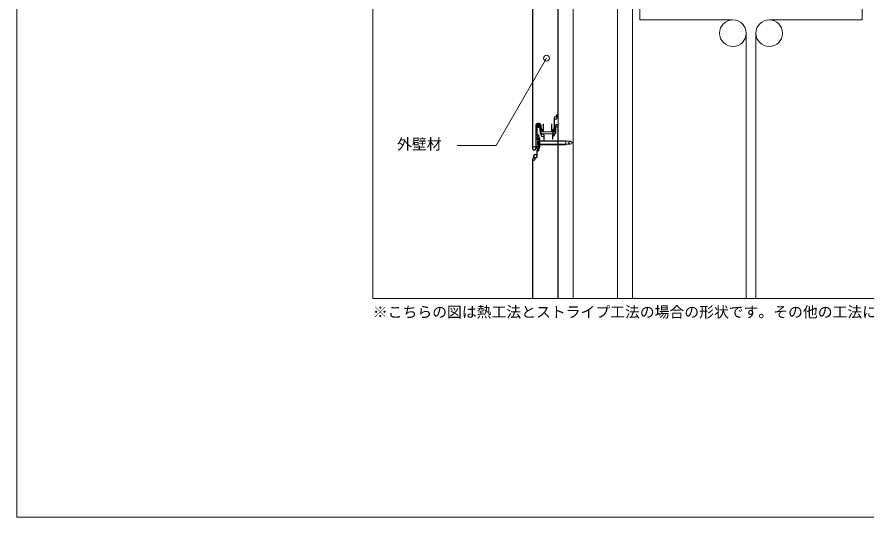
# Model space of a CAD drawing. Units: millimetres, scale not verified. Extents: x -1380 to 1380, y -955 to 955.
# Drawn here: x -1380 to -235, y -955 to -280 of the extents above; entities that cross this region are included whole.
import ezdxf
from ezdxf.enums import TextEntityAlignment as Align

# ---------------------------------------------------------------- set-up
doc = ezdxf.new("R2010")
doc.units = ezdxf.units.MM
doc.header["$LTSCALE"] = 3
for name, color, linetype, lineweight in [('0-0_0', 7, 'Continuous', 9), ('0-4_MOJI', 7, 'Continuous', 18), ('0-9_TEKKOTU', 7, 'Continuous', 18), ('0-A_doubuti', 5, 'Continuous', 18), ('0-B_bo-do', 3, 'Continuous', 18), ('0-C_WAKU', 7, 'Continuous', 18)]:
    doc.layers.add(name, color=color, linetype=linetype, lineweight=lineweight)
doc.styles.add('ＭＳ ゴシック', font='')
doc.styles.get('ＭＳ ゴシック').set_extended_font_data('MS Gothic')

# ---------------------------------------------------------------- blocks, each defined once
blk = doc.blocks.new('is-b')
at = {"layer": '0-B_bo-do'}
for p, q in [((-0.4, 1.3), (-2.284, 2.532)), ((-1.7, 5.75), (-1.7, -5.75)), ((-1.7, 5.75), (-0.919, 5.75)), ((-0.919, 5.75), (-0.919, -5.75)), ((-0.919, 5.75), (-0.4, 5.25)), ((-0.4, 5.75), (-0.4, -5.75)), ((-0.4, 5.75), (0, 5.75)), ((0, 5.75), (0, -5.75)), ((35.5, 2.649), (0, 2.649)), ((0, 2.015), (35.583, 2.015)), ((25.5, 2.649), (35.5, 2.649)), ((35.5, 2.649), (35.5, -2.649)), ((35.5, 2.015), (42.071, 2.015)), ((39.143, 0), (42.071, 2.015)), ((42.071, -2.015), (39.143, 0)), ((45, 0), (42.071, 2.015)), ((42.071, -2.015), (45, 0)), ((-2.284, -2.532), (-0.4, -1.3)), ((-1.7, -5.75), (-0.919, -5.75)), ((-0.919, -5.75), (-0.4, -5.25)), ((-0.4, -5.75), (0, -5.75)), ((0, -2.015), (37.001, -2.015)), ((35.5, -2.649), (0, -2.649)), ((35.5, -2.649), (25.5, -2.649)), ((35.5, -2.015), (42.071, -2.015))]:
    blk.add_line(p, q, dxfattribs=at)
blk.add_arc((7.697, 0), 10.297, 155.8662, 204.1338, dxfattribs=at)

msp = doc.modelspace()

# ---------------------------------------------------------------- linework, layer by layer
at = {"layer": '0-0_0', "lineweight": 18}
msp.add_lwpolyline([(-900.265, -659.774), (899.735, -659.774), (899.735, 540.226), (-900.265, 540.226)], close=True, dxfattribs=at)
at = {"layer": '0-4_MOJI'}
msp.add_lwpolyline([(-786.733, -453.306), (-734.07, -453.306), (-666.083, -335.55)], dxfattribs=at)
msp.add_circle((-666.083, -335.55), 4, dxfattribs=at)
at = {"layer": '0-9_TEKKOTU'}
for p, q in [((-396.769, -659.774), (-396.769, -301.774)), ((-383.769, -301.774), (-383.769, -659.774))]:
    msp.add_line(p, q, dxfattribs=at)
msp.add_lwpolyline([(-414.769, -283.774), (-540.269, -283.774), (-540.269, -259.774), (-240.269, -259.774), (-240.269, -283.774), (-365.769, -283.774)], dxfattribs=at)
for centre in [(-414.769, -301.774), (-365.769, -301.774)]:
    msp.add_circle(centre, 18, dxfattribs=at)
at = {"layer": '0-A_doubuti'}
for p, q in [((-650.269, 540.226), (-650.269, -659.774)), ((-630.269, 540.226), (-630.269, -659.774)), ((-570.269, 540.226), (-570.269, -659.774)), ((-550.269, 540.226), (-550.269, -659.774))]:
    msp.add_line(p, q, dxfattribs=at)
at = {"layer": '0-B_bo-do'}
for p, q in [((-650.769, 173.226), (-650.769, -413.274)), ((-650.769, 173.226), (-650.769, -413.274)), ((-650.269, -413.274), (-650.269, 173.226)), ((-650.269, -413.274), (-650.269, 173.226)), ((-685.269, 128.226), (-685.269, -457.274)), ((-685.269, 128.226), (-685.269, -457.274)), ((-684.769, -457.274), (-684.769, 128.226)), ((-684.769, -457.274), (-684.769, 128.226)), ((-676.452, -423.274), (-677.769, -423.274)), ((-676.452, -423.274), (-677.769, -423.274)), ((-651.769, -414.274), (-653.769, -414.274)), ((-651.769, -414.274), (-653.769, -414.274)), ((-653.769, -414.774), (-651.769, -414.774)), ((-653.769, -414.774), (-651.769, -414.774)), ((-680.769, -426.274), (-680.769, -457.274)), ((-680.769, -426.274), (-680.769, -457.274)), ((-680.269, -457.274), (-680.269, -426.274)), ((-680.269, -457.274), (-680.269, -426.274)), ((-679.269, -426.274), (-679.269, -439.908)), ((-679.269, -426.274), (-679.269, -439.908)), ((-678.769, -439.908), (-678.769, -426.274)), ((-678.769, -439.908), (-678.769, -426.274)), ((-677.769, -423.774), (-676.452, -423.774)), ((-677.769, -423.774), (-676.452, -423.774)), ((-676.658, -424.774), (-677.769, -424.774)), ((-676.658, -424.774), (-677.769, -424.774)), ((-677.769, -425.274), (-676.658, -425.274)), ((-677.769, -425.274), (-676.658, -425.274)), ((-675.661, -426.197), (-674.817, -437.166)), ((-675.661, -426.197), (-674.817, -437.166)), ((-674.318, -437.127), (-675.162, -426.159)), ((-674.318, -437.127), (-675.162, -426.159)), ((-674.318, -437.127), (-674.597, -433.51)), ((-674.318, -437.127), (-674.597, -433.51)), ((-673.962, -426.047), (-673.293, -433.41)), ((-673.962, -426.047), (-673.293, -433.41)), ((-672.795, -433.364), (-673.464, -426.002)), ((-672.795, -433.364), (-673.464, -426.002)), ((-671.769, -434.274), (-671.799, -434.274)), ((-671.769, -434.274), (-671.799, -434.274)), ((-671.799, -434.774), (-657.57, -434.774)), ((-671.799, -434.774), (-671.769, -434.774)), ((-671.799, -434.774), (-657.57, -434.774)), ((-671.799, -434.774), (-671.769, -434.774)), ((-659.269, -424.774), (-659.269, -433.274)), ((-659.269, -424.774), (-659.269, -433.274)), ((-657.57, -434.274), (-657.769, -434.274)), ((-657.57, -434.274), (-657.769, -434.274)), ((-657.769, -434.774), (-657.57, -434.774)), ((-657.769, -434.774), (-657.57, -434.774)), ((-656.085, -433.486), (-654.269, -433.486)), ((-656.085, -433.486), (-654.269, -433.486)), ((-654.269, -426.774), (-654.269, -436.274)), ((-654.269, -426.774), (-654.269, -436.274)), ((-654.269, -433.486), (-654.269, -436.274)), ((-654.269, -433.486), (-654.269, -436.274)), ((-653.769, -436.274), (-653.769, -426.774)), ((-653.769, -436.274), (-653.769, -426.774)), ((-650.769, -426.774), (-650.769, -659.774)), ((-650.769, -426.774), (-650.769, -659.774)), ((-650.269, -659.774), (-650.269, -426.774)), ((-650.269, -659.774), (-650.269, -426.774)), ((-678.519, -441.207), (-676.519, -442.361)), ((-678.519, -441.207), (-676.519, -442.361)), ((-676.269, -441.928), (-678.269, -440.774)), ((-676.269, -441.928), (-678.269, -440.774)), ((-671.269, -437.774), (-673.621, -437.774)), ((-671.269, -437.774), (-673.621, -437.774)), ((-673.621, -438.274), (-671.269, -438.274)), ((-673.621, -438.274), (-671.269, -438.274)), ((-655.769, -437.774), (-656.769, -437.774)), ((-655.769, -437.774), (-656.769, -437.774)), ((-656.769, -438.274), (-655.769, -438.274)), ((-656.769, -438.274), (-655.769, -438.274)), ((-676.519, -457.186), (-678.519, -458.341)), ((-676.519, -457.186), (-678.519, -458.341)), ((-678.269, -458.774), (-676.269, -457.619)), ((-678.269, -458.774), (-676.269, -457.619)), ((-679.269, -459.64), (-679.269, -467.774)), ((-679.269, -459.64), (-679.269, -467.774)), ((-678.769, -467.774), (-678.769, -459.64)), ((-678.769, -467.774), (-678.769, -459.64)), ((-685.269, -471.774), (-685.269, -659.774)), ((-685.269, -471.774), (-685.269, -659.774)), ((-684.769, -659.774), (-684.769, -471.774)), ((-684.769, -659.774), (-684.769, -471.774)), ((-681.269, -469.774), (-683.269, -469.774)), ((-681.269, -469.774), (-683.269, -469.774)), ((-683.269, -470.274), (-681.269, -470.274)), ((-683.269, -470.274), (-681.269, -470.274))]:
    msp.add_line(p, q, dxfattribs=at)
for points in [[(-655.769, -416.274), (-655.769, -427.738), (-656.58, -433.415)], [(-655.769, -416.274), (-655.769, -427.738), (-656.58, -433.415)], [(-656.085, -433.486), (-655.269, -427.774), (-655.269, -416.274)], [(-656.085, -433.486), (-655.269, -427.774), (-655.269, -416.274)], [(-670.269, -433.274), (-670.269, -424.774), (-670.769, -424.774), (-670.769, -433.274)], [(-670.269, -433.274), (-670.269, -424.774), (-670.769, -424.774), (-670.769, -433.274)], [(-658.769, -433.274), (-658.769, -424.774), (-659.269, -424.774)], [(-658.769, -433.274), (-658.769, -424.774), (-659.269, -424.774)], [(-675.769, -443.66), (-675.769, -449.274), (-675.269, -449.774), (-675.769, -450.274), (-675.769, -455.887)], [(-675.769, -443.66), (-675.769, -449.274), (-675.269, -449.774), (-675.769, -450.274), (-675.769, -455.887)], [(-675.269, -455.887), (-675.269, -450.481), (-674.562, -449.774), (-675.269, -449.067), (-675.269, -443.66)], [(-675.269, -455.887), (-675.269, -450.481), (-674.562, -449.774), (-675.269, -449.067), (-675.269, -443.66)], [(-655.769, -437.774), (-656.769, -437.774), (-671.269, -437.774), (-673.621, -437.774)], [(-655.769, -437.774), (-656.769, -437.774), (-671.269, -437.774), (-673.621, -437.774)], [(-669.769, -439.774), (-669.769, -446.774), (-669.269, -446.774), (-669.269, -439.774)], [(-669.769, -439.774), (-669.769, -446.774), (-669.269, -446.774), (-669.269, -439.774)], [(-658.269, -439.274), (-658.269, -444.774), (-657.769, -444.774), (-657.769, -439.274)], [(-658.269, -439.274), (-658.269, -444.774), (-657.769, -444.774), (-657.769, -439.274)]]:
    msp.add_lwpolyline(points, dxfattribs=at)
for centre, radius in [((-651.769, -413.274), 1.5), ((-651.769, -413.274), 1.5), ((-677.769, -426.274), 3), ((-677.769, -426.274), 3), ((-676.452, -426.274), 3), ((-676.452, -426.274), 3), ((-653.769, -416.274), 2), ((-653.769, -416.274), 2), ((-653.769, -416.274), 1.5), ((-653.769, -416.274), 1.5), ((-651.769, -413.274), 1), ((-651.769, -413.274), 1), ((-677.769, -426.274), 2.5), ((-677.769, -426.274), 2.5), ((-677.769, -426.274), 1.5), ((-677.769, -426.274), 1.5), ((-676.452, -426.274), 2.5), ((-676.452, -426.274), 2.5), ((-677.769, -426.274), 1), ((-677.769, -426.274), 1), ((-676.658, -426.274), 1.5), ((-676.658, -426.274), 1.5), ((-676.658, -426.274), 1), ((-676.658, -426.274), 1), ((-673.945, -433.46), 0.654), ((-673.945, -433.46), 0.654), ((-671.799, -433.274), 1.5), ((-671.799, -433.274), 1.5), ((-671.799, -433.274), 1.5), ((-671.799, -433.274), 1.5), ((-671.769, -433.274), 1.5), ((-671.769, -433.274), 1.5), ((-671.799, -433.274), 1), ((-671.799, -433.274), 1), ((-671.769, -433.274), 1), ((-671.769, -433.274), 1), ((-657.769, -433.274), 1.5), ((-657.769, -433.274), 1.5), ((-657.57, -433.274), 1.5), ((-657.57, -433.274), 1.5), ((-657.57, -433.274), 1.5), ((-657.57, -433.274), 1.5), ((-657.769, -433.274), 1), ((-657.769, -433.274), 1), ((-657.57, -433.274), 1), ((-657.57, -433.274), 1), ((-655.769, -436.274), 2), ((-655.769, -436.274), 2), ((-655.769, -436.274), 1.5), ((-655.769, -436.274), 1.5), ((-655.769, -436.274), 1.5), ((-655.769, -436.274), 1.5), ((-652.269, -426.774), 2), ((-652.269, -426.774), 2), ((-652.269, -426.774), 1.5), ((-652.269, -426.774), 1.5), ((-677.769, -439.908), 1.5), ((-677.769, -439.908), 1.5), ((-677.269, -443.66), 2), ((-677.269, -443.66), 2), ((-677.769, -439.908), 1), ((-677.769, -439.908), 1), ((-677.269, -443.66), 1.5), ((-677.269, -443.66), 1.5), ((-673.621, -437.074), 1.2), ((-673.621, -437.074), 1.2), ((-673.621, -437.074), 0.7), ((-673.621, -437.074), 0.7), ((-673.621, -437.074), 0.7), ((-673.621, -437.074), 0.7), ((-671.269, -439.774), 2), ((-671.269, -439.774), 2), ((-671.269, -439.774), 1.5), ((-671.269, -439.774), 1.5), ((-656.769, -439.274), 1.5), ((-656.769, -439.274), 1.5), ((-656.769, -439.274), 1), ((-656.769, -439.274), 1), ((-682.769, -457.274), 2.5), ((-682.769, -457.274), 2.5), ((-682.769, -457.274), 2), ((-682.769, -457.274), 2), ((-677.269, -455.887), 2), ((-677.269, -455.887), 2), ((-677.269, -455.887), 1.5), ((-677.269, -455.887), 1.5), ((-681.269, -467.774), 2.5), ((-681.269, -467.774), 2.5), ((-681.269, -467.774), 2), ((-681.269, -467.774), 2), ((-677.769, -459.64), 1.5), ((-677.769, -459.64), 1.5), ((-677.769, -459.64), 1), ((-677.769, -459.64), 1), ((-683.269, -471.774), 2), ((-683.269, -471.774), 2), ((-683.269, -471.774), 1.5), ((-683.269, -471.774), 1.5)]:
    msp.add_circle(centre, radius, dxfattribs=at)
at = {"layer": '0-C_WAKU'}
msp.add_lwpolyline([(-1380.265, -954.774), (1379.735, -954.774), (1379.735, 955.226), (-1380.265, 955.226)], close=True, dxfattribs=at)

# ---------------------------------------------------------------- block references
at = {"layer": '0-B_bo-do'}
msp.add_blockref('is-b', (-675.769, -449.774), dxfattribs=at)
msp.add_blockref('is-b', (-675.769, -449.774), dxfattribs=at)

# ---------------------------------------------------------------- texts
at = {"layer": '0-4_MOJI', "style": 'ＭＳ ゴシック'}
for s, p in [('外壁材', (-867.703, -463.306)), ('※こちらの図は熱工法とストライプ工法の場合の形状です。その他の工法については出入隅の形状等一部が異なります。', (-900.265, -689.774))]:
    msp.add_text(s, height=14.66, dxfattribs=at).set_placement(p, align=Align.BOTTOM_LEFT)

doc.saveas('drawing.dxf')
